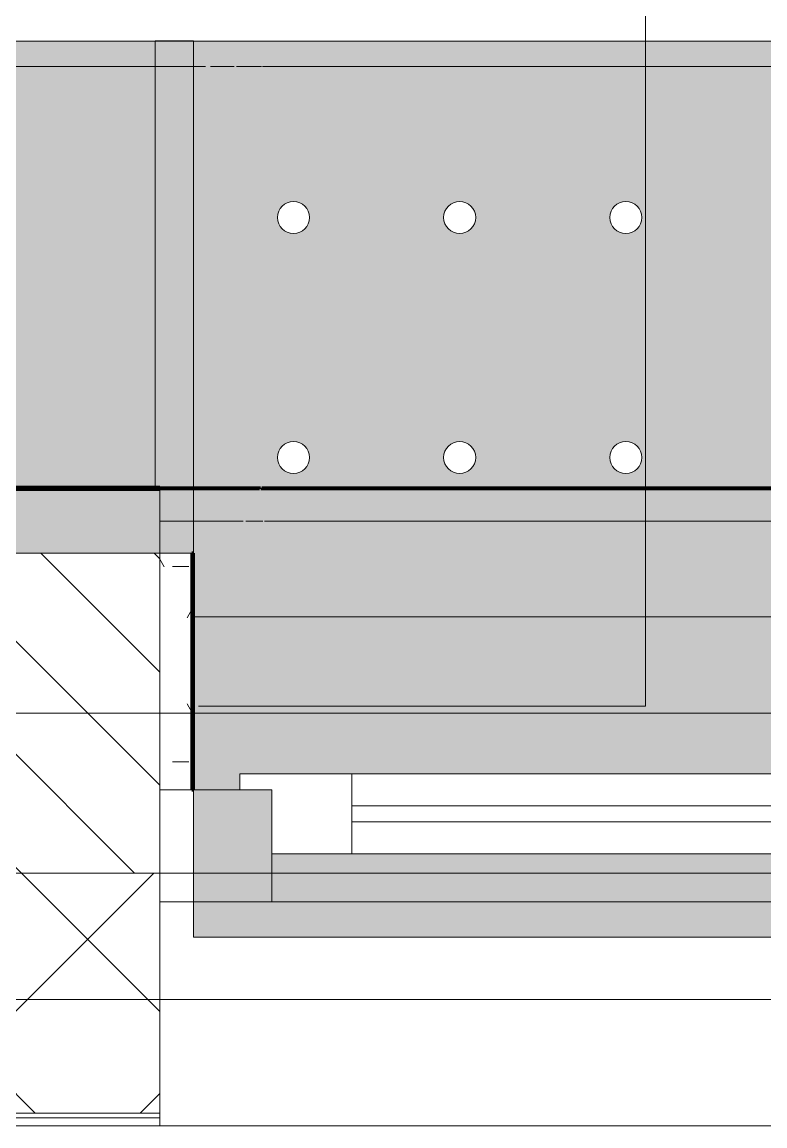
# Model space of a CAD drawing. Header units: millimetres. Extents: x 35524 to 235479, y -8553 to 29000.
# Drawn here: x 44224 to 44688, y -258 to 432 of the extents above; entities that cross this region are included whole.
import ezdxf

# ---------------------------------------------------------------- set-up
doc = ezdxf.new("R2010")
doc.units = ezdxf.units.MM
doc.linetypes.add('Осевая', pattern=[3175, 635, -476.25, 1587.5, -476.25])
for name, color, linetype, lineweight in [('A-GLAZ', 7, 'Continuous', 9), ('A-GLAZ-1', 7, 'Continuous', 13), ('A-WALL', 7, 'Continuous', 9), ('A-WALL-IDEN', 7, 'Continuous', 9), ('I-WALL', 7, 'Continuous', 9), ('Оси-2', 7, 'Осевая', 9)]:
    doc.layers.add(name, color=color, linetype=linetype, lineweight=lineweight)
for name, color, linetype, lineweight, true_color in [('A-WALL-1', 7, 'Continuous', 9, 0xc0c0c0), ('A-WALL-2', 7, 'Continuous', 9, 0xcbc7bf), ('I-WALL-12', 7, 'Continuous', 53, 0xeaa7bf), ('I-WALL-13', 7, 'Continuous', 53, 0xe0bbbf), ('I-WALL-18', 7, 'Continuous', 80, 0xffd2ff), ('I-WALL-4', 7, 'Continuous', 9, 0xc0c0c0), ('I-WALL-5', 7, 'Continuous', 9, 0xcbc7bf), ('I-WALL-8', 7, 'Continuous', 80, 0xff80c0), ('S-WALL-ANLY', 7, 'Continuous', 13, 0x008040), ('S-WALL-ANLY-1', 7, 'Continuous', 5, 0x008040), ('Знаки-1', 7, 'Continuous', 9, 0xd4ccbd), ('Знаки-3', 9, 'Continuous', 9, 0x808080), ('Знаки-4', 7, 'Continuous', 9, 0xaba79f), ('Знаки-5', 7, 'Continuous', 9, 0xc1bbaf), ('Знаки-6', 7, 'Continuous', 9, 0xd5cdbe), ('Знаки-7', 7, 'Continuous', 9, 0xd1cabb), ('Знаки-8', 7, 'Continuous', 9, 0xccc5b7)]:
    doc.layers.add(name, color=color, linetype=linetype, lineweight=lineweight, true_color=true_color)
doc.layers.add('Знаки-2', color=7, linetype='Continuous', lineweight=9, transparency=0.5)
pattern_1 = [(0, (0, 0), (121.92, 30.48), [10.058, -81.382, 10.058, -81.382, -487.68]), (0, (0, 0), (121.92, 30.48), [-182.88, 10.058, -172.822, 10.058, -81.382, -213.36]), (0, (0, 0), (121.92, 30.48), [-457.2, 10.058, -50.902, 10.058, -142.342]), (120, (45.72, 15.24), (-87.356454, 90.345817), [10.058, -81.382, 10.058, -81.382, -487.68]), (120, (45.72, 15.24), (-87.356454, 90.345817), [-182.88, 10.058, -172.822, 10.058, -81.382, -213.36]), (120, (45.72, 15.24), (-87.356454, 90.345817), [-457.2, 10.058, -50.902, 10.058, -142.342]), (240, (60.96, 76.2), (-34.563546, -120.825817), [10.058, -81.382, 10.058, -81.382, -487.68]), (240, (60.96, 76.2), (-34.563546, -120.825817), [-182.88, 10.058, -172.822, 10.058, -81.382, -213.36]), (240, (60.96, 76.2), (-34.563546, -120.825817), [-457.2, 10.058, -50.902, 10.058, -142.342])]

# ---------------------------------------------------------------- blocks, each defined once
blk = doc.blocks.new('120_Окно_СКБ_2Ст - 120_Окно_СКБ_2Ст 3100х2500 _мал_створка слева_ 2-V22-План отделки стен 3 этажа в осях 12-23')
at = {"layer": 'A-GLAZ'}
for p, q in [((1529, -57), (-1531, -57)), ((1550, -57), (1529, -57)), ((770, -107), (1430, -107)), ((1430, -117), (770, -117)), ((1500, -127), (1529, -127))]:
    blk.add_line(p, q, dxfattribs=at)
at = {"layer": 'A-GLAZ-1'}
for p, q in [((1480, -127), (1480, -57)), ((1480, -57), (1550, -57)), ((1550, -57), (1550, -127)), ((1480, -87), (720, -87)), ((1430, -137), (1430, -87)), ((1480, -127), (1480, -87)), ((1550, -127), (1480, -127)), ((1500, -127), (1480, -127)), ((1500, -137), (1500, -127)), ((700, -137), (1500, -137)), ((1500, -137), (700, -137))]:
    blk.add_line(p, q, dxfattribs=at)
blk = doc.blocks.new('Зашивка радиатора_ с перфорацией М6 - Зашивка радиатора_ с перфорацией М6-30947167-План отделки стен 3 этажа в осях 12-23')
at = {"layer": 'Знаки-2'}
h = blk.add_hatch(color=256, dxfattribs=at)
h.paths.add_polyline_path([(2153.12, 380), (-370, 380), (-369, 180), (2690, 180), (2690, 380)])
h.paths.add_polyline_path([(2153.12, 328.06), (2641, 328.06), (2641, 288.06), (2661, 288.06), (2661, 278.06), (1861, 278.06), (1861, 288.06), (1881, 288.06), (1881, 328.06)])
h.paths.add_polyline_path([(-31.68, 328.06), (1811, 328.06), (1811, 288.06), (1831, 288.06), (1831, 278.06), (-339, 278.06), (-339, 288.06), (-319, 288.06), (-319, 328.06)])
h = blk.add_hatch(color=256, dxfattribs=at)
h.paths.add_polyline_path([(2690, 180), (-369, 178.87), (-369, -179.94), (2690, -179.94), (2690, 106.85)])
h.paths.add_polyline_path([(967.5, 90.35), (972.5, 89.02), (976.16, 85.35), (977.5, 80.35), (976.16, 75.35), (972.5, 71.69), (967.5, 70.35), (962.5, 71.69), (958.84, 75.35), (957.5, 80.35), (958.84, 85.35), (962.5, 89.02), (964.91, 90.01)])
h.paths.add_polyline_path([(1693.75, 90.35), (1698.75, 89.02), (1702.41, 85.35), (1703.75, 80.35), (1702.41, 75.35), (1698.75, 71.69), (1693.75, 70.35), (1688.75, 71.69), (1685.09, 75.35), (1683.75, 80.35), (1685.09, 85.35), (1688.75, 89.02), (1691.16, 90.01)])
h.paths.add_polyline_path([(1382.5, 90.35), (1387.5, 89.02), (1391.16, 85.35), (1392.5, 80.35), (1391.16, 75.35), (1387.5, 71.69), (1382.5, 70.35), (1377.5, 71.69), (1373.84, 75.35), (1372.5, 80.35), (1373.84, 85.35), (1377.5, 89.02), (1379.91, 90.01)])
h.paths.add_polyline_path([(1071.25, 90.35), (1076.25, 89.02), (1079.91, 85.35), (1081.25, 80.35), (1079.91, 75.35), (1076.25, 71.69), (1071.25, 70.35), (1066.25, 71.69), (1062.59, 75.35), (1061.25, 80.35), (1062.59, 85.35), (1066.25, 89.02), (1068.66, 90.01)])
h.paths.add_polyline_path([(2420, 90.35), (2425, 89.02), (2428.66, 85.35), (2430, 80.35), (2428.66, 75.35), (2425, 71.69), (2420, 70.35), (2415, 71.69), (2411.34, 75.35), (2410, 80.35), (2411.34, 85.35), (2415, 89.02), (2417.41, 90.01)])
h.paths.add_polyline_path([(1278.75, 90.35), (1283.75, 89.02), (1287.41, 85.35), (1288.75, 80.35), (1287.41, 75.35), (1283.75, 71.69), (1278.75, 70.35), (1273.75, 71.69), (1270.09, 75.35), (1268.75, 80.35), (1270.09, 85.35), (1273.75, 89.02), (1276.16, 90.01)])
h.paths.add_polyline_path([(2005, 90.35), (2010, 89.02), (2013.66, 85.35), (2015, 80.35), (2013.66, 75.35), (2010, 71.69), (2005, 70.35), (2000, 71.69), (1996.34, 75.35), (1995, 80.35), (1996.34, 85.35), (2000, 89.02), (2002.41, 90.01)])
h.paths.add_polyline_path([(2316.25, 90.35), (2321.25, 89.02), (2324.91, 85.35), (2326.25, 80.35), (2324.91, 75.35), (2321.25, 71.69), (2316.25, 70.35), (2311.25, 71.69), (2307.59, 75.35), (2306.25, 80.35), (2307.59, 85.35), (2311.25, 89.02), (2313.66, 90.01)])
h.paths.add_polyline_path([(2108.75, 90.35), (2113.75, 89.02), (2117.41, 85.35), (2118.75, 80.35), (2117.41, 75.35), (2113.75, 71.69), (2108.75, 70.35), (2103.75, 71.69), (2100.09, 75.35), (2098.75, 80.35), (2100.09, 85.35), (2103.75, 89.02), (2106.16, 90.01)])
h.paths.add_polyline_path([(1590, 90.35), (1595, 89.02), (1598.66, 85.35), (1600, 80.35), (1598.66, 75.35), (1595, 71.69), (1590, 70.35), (1585, 71.69), (1581.34, 75.35), (1580, 80.35), (1581.34, 85.35), (1585, 89.02), (1587.41, 90.01)])
h.paths.add_polyline_path([(1486.25, 90.35), (1491.25, 89.02), (1494.91, 85.35), (1496.25, 80.35), (1494.91, 75.35), (1491.25, 71.69), (1486.25, 70.35), (1481.25, 71.69), (1477.59, 75.35), (1476.25, 80.35), (1477.59, 85.35), (1481.25, 89.02), (1483.66, 90.01)])
h.paths.add_polyline_path([(1175, 90.35), (1180, 89.02), (1183.66, 85.35), (1185, 80.35), (1183.66, 75.35), (1180, 71.69), (1175, 70.35), (1170, 71.69), (1166.34, 75.35), (1165, 80.35), (1166.34, 85.35), (1170, 89.02), (1172.41, 90.01)])
h.paths.add_polyline_path([(1797.5, 90.35), (1802.5, 89.02), (1806.16, 85.35), (1807.5, 80.35), (1806.16, 75.35), (1802.5, 71.69), (1797.5, 70.35), (1792.5, 71.69), (1788.84, 75.35), (1787.5, 80.35), (1788.98, 85.54), (1792.5, 89.02), (1794.91, 90.01)])
h.paths.add_polyline_path([(1901.25, 90.35), (1906.25, 89.02), (1909.91, 85.35), (1911.25, 80.35), (1909.91, 75.35), (1906.25, 71.69), (1901.25, 70.35), (1896.25, 71.69), (1892.59, 75.35), (1891.25, 80.35), (1892.59, 85.35), (1896.25, 89.02), (1898.66, 90.01)])
h.paths.add_polyline_path([(2212.5, 90.35), (2217.5, 89.02), (2221.16, 85.35), (2222.5, 80.35), (2221.16, 75.35), (2217.5, 71.69), (2212.5, 70.35), (2207.5, 71.69), (2203.84, 75.35), (2202.5, 80.35), (2203.84, 85.35), (2207.5, 89.02), (2209.91, 90.01)])
h.paths.add_polyline_path([(863.75, 90.35), (868.75, 89.02), (872.41, 85.35), (873.75, 80.35), (872.41, 75.35), (868.75, 71.69), (863.75, 70.35), (858.75, 71.69), (855.09, 75.35), (853.75, 80.35), (855.09, 85.35), (858.75, 89.02), (861.16, 90.01)])
h.paths.add_polyline_path([(2523.75, 90.35), (2528.75, 89.02), (2532.41, 85.35), (2533.75, 80.35), (2532.41, 75.35), (2528.75, 71.69), (2523.75, 70.35), (2518.75, 71.69), (2515.09, 75.35), (2513.75, 80.35), (2515.09, 85.35), (2518.75, 89.02), (2521.16, 90.01)])
h.paths.add_polyline_path([(2627.5, 90.35), (2632.5, 89.02), (2636.16, 85.35), (2637.5, 80.35), (2636.16, 75.35), (2632.5, 71.69), (2627.5, 70.35), (2622.5, 71.69), (2618.84, 75.35), (2617.5, 80.35), (2618.84, 85.35), (2622.5, 89.02), (2624.91, 90.01)])
h.paths.add_polyline_path([(241.25, 90.35), (246.25, 89.02), (249.91, 85.35), (251.25, 80.35), (249.91, 75.35), (246.25, 71.69), (241.25, 70.35), (236.25, 71.69), (232.59, 75.35), (231.25, 80.35), (232.59, 85.35), (236.25, 89.02), (238.66, 90.01)])
h.paths.add_polyline_path([(137.5, 90.35), (142.5, 89.02), (146.16, 85.35), (147.5, 80.35), (146.16, 75.35), (142.5, 71.69), (137.5, 70.35), (132.5, 71.69), (128.84, 75.35), (127.5, 80.35), (128.84, 85.35), (132.5, 89.02), (134.91, 90.01)])
h.paths.add_polyline_path([(33.75, 90.35), (38.75, 89.02), (42.41, 85.35), (43.75, 80.35), (42.41, 75.35), (38.75, 71.69), (33.75, 70.35), (28.75, 71.69), (25.09, 75.35), (23.75, 80.35), (25.09, 85.35), (28.75, 89.02), (31.16, 90.01)])
h.paths.add_polyline_path([(-277.5, 90.35), (-272.5, 89.02), (-268.84, 85.35), (-267.5, 80.35), (-268.84, 75.35), (-272.5, 71.69), (-277.5, 70.35), (-282.5, 71.69), (-286.16, 75.35), (-287.5, 80.35), (-286.16, 85.35), (-282.5, 89.02), (-280.09, 90.01)])
h.paths.add_polyline_path([(448.75, 90.35), (453.75, 89.02), (457.41, 85.35), (458.75, 80.35), (457.41, 75.35), (453.75, 71.69), (448.75, 70.35), (443.75, 71.69), (440.09, 75.35), (438.75, 80.35), (440.09, 85.35), (443.75, 89.02), (446.16, 90.01)])
h.paths.add_polyline_path([(-70, 90.35), (-65, 89.02), (-61.34, 85.35), (-60, 80.35), (-61.34, 75.35), (-65, 71.69), (-70, 70.35), (-75, 71.69), (-78.66, 75.35), (-80, 80.35), (-78.66, 85.35), (-75, 89.02), (-72.59, 90.01)])
h.paths.add_polyline_path([(345, 90.35), (350, 89.02), (353.66, 85.35), (355, 80.35), (353.66, 75.35), (350, 71.69), (345, 70.35), (340, 71.69), (336.34, 75.35), (335, 80.35), (336.34, 85.35), (340, 89.02), (342.41, 90.01)])
h.paths.add_polyline_path([(656.25, 90.35), (661.25, 89.02), (664.91, 85.35), (666.25, 80.35), (664.91, 75.35), (661.25, 71.69), (656.25, 70.35), (651.25, 71.69), (647.59, 75.35), (646.25, 80.35), (647.59, 85.35), (651.25, 89.02), (653.66, 90.01)])
h.paths.add_polyline_path([(-173.75, 90.35), (-168.75, 89.02), (-165.09, 85.35), (-163.75, 80.35), (-165.09, 75.35), (-168.75, 71.69), (-173.75, 70.35), (-178.75, 71.69), (-182.41, 75.35), (-183.75, 80.35), (-182.41, 85.35), (-178.75, 89.02), (-176.34, 90.01)])
h.paths.add_polyline_path([(760, 90.35), (765, 89.02), (768.66, 85.35), (770, 80.35), (768.66, 75.35), (765, 71.69), (760, 70.35), (755, 71.69), (751.34, 75.35), (750, 80.35), (751.34, 85.35), (755, 89.02), (757.41, 90.01)])
h.paths.add_polyline_path([(552.5, 90.35), (557.5, 89.02), (561.16, 85.35), (562.5, 80.35), (561.16, 75.35), (557.5, 71.69), (552.5, 70.35), (547.5, 71.69), (543.84, 75.35), (542.5, 80.35), (543.84, 85.35), (547.5, 89.02), (549.91, 90.01)])
h.paths.add_polyline_path([(863.75, -59.65), (868.75, -60.98), (872.41, -64.65), (873.75, -69.65), (872.41, -74.65), (868.75, -78.31), (863.75, -79.65), (858.75, -78.31), (855.09, -74.65), (853.75, -69.65), (855.09, -64.65), (858.75, -60.98), (861.16, -59.99)])
h.paths.add_polyline_path([(2523.75, -59.65), (2528.75, -60.98), (2532.41, -64.65), (2533.75, -69.65), (2532.41, -74.65), (2528.75, -78.31), (2523.75, -79.65), (2518.75, -78.31), (2515.09, -74.65), (2513.75, -69.65), (2515.09, -64.65), (2518.75, -60.98), (2521.16, -59.99)])
h.paths.add_polyline_path([(760, -59.65), (765, -60.98), (768.66, -64.65), (770, -69.65), (768.66, -74.65), (765, -78.31), (760, -79.65), (755, -78.31), (751.34, -74.65), (750, -69.65), (751.34, -64.65), (755, -60.98), (757.41, -59.99)])
h.paths.add_polyline_path([(1175, -59.65), (1180, -60.98), (1183.66, -64.65), (1185, -69.65), (1183.66, -74.65), (1180, -78.31), (1175, -79.65), (1170, -78.31), (1166.34, -74.65), (1165, -69.65), (1166.34, -64.65), (1170, -60.98), (1172.41, -59.99)])
h.paths.add_polyline_path([(2108.75, -59.65), (2113.75, -60.98), (2117.41, -64.65), (2118.75, -69.65), (2117.41, -74.65), (2113.75, -78.31), (2108.75, -79.65), (2103.75, -78.31), (2100.09, -74.65), (2098.75, -69.65), (2100.09, -64.65), (2103.75, -60.98), (2106.16, -59.99)])
h.paths.add_polyline_path([(967.5, -59.65), (972.5, -60.98), (976.16, -64.65), (977.5, -69.65), (976.16, -74.65), (972.5, -78.31), (967.5, -79.65), (962.5, -78.31), (958.84, -74.65), (957.5, -69.65), (958.84, -64.65), (962.5, -60.98), (964.91, -59.99)])
h.paths.add_polyline_path([(1693.75, -59.65), (1698.75, -60.98), (1702.41, -64.65), (1703.75, -69.65), (1702.41, -74.65), (1698.75, -78.31), (1693.75, -79.65), (1688.75, -78.31), (1685.09, -74.65), (1683.75, -69.65), (1685.09, -64.65), (1688.75, -60.98), (1691.16, -59.99)])
h.paths.add_polyline_path([(2005, -59.65), (2010, -60.98), (2013.66, -64.65), (2015, -69.65), (2013.66, -74.65), (2010, -78.31), (2005, -79.65), (2000, -78.31), (1996.34, -74.65), (1995, -69.65), (1996.34, -64.65), (2000, -60.98), (2002.41, -59.99)])
h.paths.add_polyline_path([(1901.25, -59.65), (1906.25, -60.98), (1909.91, -64.65), (1911.25, -69.65), (1909.91, -74.65), (1906.25, -78.31), (1901.25, -79.65), (1896.25, -78.31), (1892.59, -74.65), (1891.25, -69.65), (1892.59, -64.65), (1896.25, -60.98), (1898.66, -59.99)])
h.paths.add_polyline_path([(1486.25, -59.65), (1491.25, -60.98), (1494.91, -64.65), (1496.25, -69.65), (1494.91, -74.65), (1491.25, -78.31), (1486.25, -79.65), (1481.25, -78.31), (1477.59, -74.65), (1476.25, -69.65), (1477.59, -64.65), (1481.25, -60.98), (1483.66, -59.99)])
h.paths.add_polyline_path([(1590, -59.65), (1595, -60.98), (1598.66, -64.65), (1600, -69.65), (1598.66, -74.65), (1595, -78.31), (1590, -79.65), (1585, -78.31), (1581.34, -74.65), (1580, -69.65), (1581.34, -64.65), (1585, -60.98), (1587.41, -59.99)])
h.paths.add_polyline_path([(1382.5, -59.65), (1387.5, -60.98), (1391.16, -64.65), (1392.5, -69.65), (1391.16, -74.65), (1387.5, -78.31), (1382.5, -79.65), (1377.5, -78.31), (1373.84, -74.65), (1372.5, -69.65), (1373.84, -64.65), (1377.5, -60.98), (1379.91, -59.99)])
h.paths.add_polyline_path([(2212.5, -59.65), (2217.5, -60.98), (2221.16, -64.65), (2222.5, -69.65), (2221.16, -74.65), (2217.5, -78.31), (2212.5, -79.65), (2207.5, -78.31), (2203.84, -74.65), (2202.5, -69.65), (2203.84, -64.65), (2207.5, -60.98), (2209.91, -59.99)])
h.paths.add_polyline_path([(1278.75, -59.65), (1283.75, -60.98), (1287.41, -64.65), (1288.75, -69.65), (1287.41, -74.65), (1283.75, -78.31), (1278.75, -79.65), (1273.75, -78.31), (1270.09, -74.65), (1268.75, -69.65), (1270.09, -64.65), (1273.75, -60.98), (1276.16, -59.99)])
h.paths.add_polyline_path([(1797.5, -59.65), (1802.5, -60.98), (1806.16, -64.65), (1807.5, -69.65), (1806.16, -74.65), (1802.5, -78.31), (1797.5, -79.65), (1792.5, -78.31), (1788.84, -74.65), (1787.5, -69.65), (1788.98, -64.46), (1792.5, -60.98), (1794.91, -59.99)])
h.paths.add_polyline_path([(2316.25, -59.65), (2321.25, -60.98), (2324.91, -64.65), (2326.25, -69.65), (2324.91, -74.65), (2321.25, -78.31), (2316.25, -79.65), (2311.25, -78.31), (2307.59, -74.65), (2306.25, -69.65), (2307.59, -64.65), (2311.25, -60.98), (2313.66, -59.99)])
h.paths.add_polyline_path([(1071.25, -59.65), (1076.25, -60.98), (1079.91, -64.65), (1081.25, -69.65), (1079.91, -74.65), (1076.25, -78.31), (1071.25, -79.65), (1066.25, -78.31), (1062.59, -74.65), (1061.25, -69.65), (1062.59, -64.65), (1066.25, -60.98), (1068.66, -59.99)])
h.paths.add_polyline_path([(2420, -59.65), (2425, -60.98), (2428.66, -64.65), (2430, -69.65), (2428.66, -74.65), (2425, -78.31), (2420, -79.65), (2415, -78.31), (2411.34, -74.65), (2410, -69.65), (2411.34, -64.65), (2415, -60.98), (2417.41, -59.99)])
h.paths.add_polyline_path([(2627.5, -59.65), (2632.5, -60.98), (2636.16, -64.65), (2637.5, -69.65), (2636.16, -74.65), (2632.5, -78.31), (2627.5, -79.65), (2622.5, -78.31), (2618.84, -74.65), (2617.5, -69.65), (2618.84, -64.65), (2622.5, -60.98), (2624.91, -59.99)])
h.paths.add_polyline_path([(552.5, -59.65), (557.5, -60.98), (561.16, -64.65), (562.5, -69.65), (561.16, -74.65), (557.5, -78.31), (552.5, -79.65), (547.5, -78.31), (543.84, -74.65), (542.5, -69.65), (543.84, -64.65), (547.5, -60.98), (549.91, -59.99)])
h.paths.add_polyline_path([(33.75, -59.65), (38.75, -60.98), (42.41, -64.65), (43.75, -69.65), (42.41, -74.65), (38.75, -78.31), (33.75, -79.65), (28.75, -78.31), (25.09, -74.65), (23.75, -69.65), (25.09, -64.65), (28.75, -60.98), (31.16, -59.99)])
h.paths.add_polyline_path([(-70, -59.65), (-65, -60.98), (-61.34, -64.65), (-60, -69.65), (-61.34, -74.65), (-65, -78.31), (-70, -79.65), (-75, -78.31), (-78.66, -74.65), (-80, -69.65), (-78.66, -64.65), (-75, -60.98), (-72.59, -59.99)])
h.paths.add_polyline_path([(656.25, -59.65), (661.25, -60.98), (664.91, -64.65), (666.25, -69.65), (664.91, -74.65), (661.25, -78.31), (656.25, -79.65), (651.25, -78.31), (647.59, -74.65), (646.25, -69.65), (647.59, -64.65), (651.25, -60.98), (653.66, -59.99)])
h.paths.add_polyline_path([(-173.75, -59.65), (-168.75, -60.98), (-165.09, -64.65), (-163.75, -69.65), (-165.09, -74.65), (-168.75, -78.31), (-173.75, -79.65), (-178.75, -78.31), (-182.41, -74.65), (-183.75, -69.65), (-182.41, -64.65), (-178.75, -60.98), (-176.34, -59.99)])
h.paths.add_polyline_path([(137.5, -59.65), (142.5, -60.98), (146.16, -64.65), (147.5, -69.65), (146.16, -74.65), (142.5, -78.31), (137.5, -79.65), (132.5, -78.31), (128.84, -74.65), (127.5, -69.65), (128.84, -64.65), (132.5, -60.98), (134.91, -59.99)])
h.paths.add_polyline_path([(345, -59.65), (350, -60.98), (353.66, -64.65), (355, -69.65), (353.66, -74.65), (350, -78.31), (345, -79.65), (340, -78.31), (336.34, -74.65), (335, -69.65), (336.34, -64.65), (340, -60.98), (342.41, -59.99)])
h.paths.add_polyline_path([(-277.5, -59.65), (-272.5, -60.98), (-268.84, -64.65), (-267.5, -69.65), (-268.84, -74.65), (-272.5, -78.31), (-277.5, -79.65), (-282.5, -78.31), (-286.16, -74.65), (-287.5, -69.65), (-286.16, -64.65), (-282.5, -60.98), (-280.09, -59.99)])
h.paths.add_polyline_path([(241.25, -59.65), (246.25, -60.98), (249.91, -64.65), (251.25, -69.65), (249.91, -74.65), (246.25, -78.31), (241.25, -79.65), (236.25, -78.31), (232.59, -74.65), (231.25, -69.65), (232.59, -64.65), (236.25, -60.98), (238.66, -59.99)])
h.paths.add_polyline_path([(448.75, -59.65), (453.75, -60.98), (457.41, -64.65), (458.75, -69.65), (457.41, -74.65), (453.75, -78.31), (448.75, -79.65), (443.75, -78.31), (440.09, -74.65), (438.75, -69.65), (440.09, -64.65), (443.75, -60.98), (446.16, -59.99)])
for points in [[(2682.15, -163.94), (-369, -163.94), (-369, -179.94), (2690, -179.94), (2689.91, -163.94), (2682.38, -163.94)], [(2345.86, -163.94), (2340, -163.94), (2340.68, -179.94), (2380, -179.94), (2379.32, -163.94), (2350, -163.94)], [(2355, -163.94), (2340, -163.94), (2340.68, -179.94), (2380, -179.94), (2379.32, -163.94), (2357.41, -163.94)], [(2367.07, -163.94), (2350, -163.94), (2350.34, -179.94), (2370, -179.94), (2369.66, -163.94), (2368.66, -163.94)], [(2370, -163.94), (2350, -163.94), (2350.34, -179.94), (2370, -179.94)], [(2440, -163.94), (2440.68, -179.94), (2480, -179.94), (2479.32, -163.94), (2440.68, -163.94)], [(2440, -163.94), (2440.68, -179.94), (2480, -179.94), (2479.32, -163.94), (2440.68, -163.94)], [(2460, -163.94), (2450, -164.05), (2450.34, -179.94), (2470, -179.94), (2469.66, -163.94), (2462.59, -163.94)], [(2460, -163.94), (2450, -164.05), (2450.34, -179.94), (2470, -179.94), (2469.66, -163.94), (2462.59, -163.94)], [(2564.17, -163.94), (2540, -164.84), (2540.68, -179.94), (2580, -179.94), (2579.32, -163.94), (2565.18, -163.94)], [(2570, -163.94), (2540, -164.84), (2540.68, -179.94), (2580, -179.94), (2579.32, -163.94), (2574.14, -163.94)], [(2560, -163.94), (2550, -164.2), (2550.34, -179.94), (2570, -179.94), (2569.66, -163.94), (2562.59, -163.94)], [(2569.66, -163.94), (2550, -164.2), (2550.34, -179.94), (2570, -179.94), (2570, -163.94)]]:
    blk.add_hatch(color=256, dxfattribs=at).paths.add_polyline_path(points)
at = {"layer": 'Знаки-1'}
for p, q in [((2350, -163.94), (2354.81, -163.94)), ((2354.81, -163.94), (2350, -163.94)), ((2355, -163.94), (2365, -163.94)), ((2365, -163.94), (2355, -163.94)), ((2365.19, -163.94), (2370, -163.94)), ((2370, -163.94), (2365.19, -163.94)), ((2451.28, -163.94), (2454.82, -163.94)), ((2454.82, -163.94), (2451.28, -163.94)), ((2455, -163.94), (2464.86, -163.94)), ((2464.86, -163.94), (2455, -163.94)), ((2465.18, -163.94), (2468.72, -163.94)), ((2468.72, -163.94), (2465.18, -163.94)), ((2551.28, -163.94), (2554.82, -163.94)), ((2554.82, -163.94), (2551.28, -163.94)), ((2555, -163.94), (2564.18, -163.94)), ((2560, -163.94), (2555, -163.94)), ((2564.18, -163.94), (2560, -163.94)), ((2565.18, -163.94), (2568.72, -163.94)), ((2568.72, -163.94), (2565.18, -163.94)), ((2350, -179.94), (2354.81, -179.94)), ((2354.81, -179.94), (2350, -179.94)), ((2355, -179.94), (2357.41, -179.94)), ((2365, -179.94), (2355, -179.94)), ((2357.41, -179.94), (2365, -179.94)), ((2365.19, -179.94), (2370, -179.94)), ((2370, -179.94), (2365.19, -179.94)), ((2451.28, -179.94), (2454.82, -179.94)), ((2454.82, -179.94), (2451.28, -179.94)), ((2455, -179.94), (2460, -179.94)), ((2460, -179.94), (2455, -179.94)), ((2460, -179.94), (2465, -179.94)), ((2465, -179.94), (2460, -179.94)), ((2465.18, -179.94), (2468.72, -179.94)), ((2468.72, -179.94), (2465.18, -179.94)), ((2551.28, -179.94), (2554.82, -179.94)), ((2554.82, -179.94), (2551.28, -179.94)), ((2555, -179.94), (2565, -179.94)), ((2565, -179.94), (2555, -179.94)), ((2565.18, -179.94), (2568.72, -179.94)), ((2568.72, -179.94), (2565.18, -179.94))]:
    blk.add_line(p, q, dxfattribs=at)
at = {"layer": 'Знаки-3'}
for p, q in [((2690, 380), (-370, 380)), ((2690, 180), (2690, 380)), ((-369, 180), (2690, 180)), ((2690, 180), (-369, 180)), ((2690, -179.94), (2690, 180)), ((-369, -179.94), (2690, -179.94))]:
    blk.add_line(p, q, dxfattribs=at)
for centre, start, end in [((2420, 80.35), 0, 180), ((2523.75, 80.35), 0, 180), ((2627.5, 80.35), 0, 180), ((2420, 80.35), 180, 0), ((2523.75, 80.35), 180, 360), ((2627.5, 80.35), 180, 360), ((2420, -69.65), 0, 180), ((2523.75, -69.65), 0, 180), ((2627.5, -69.65), 0, 180), ((2420, -69.65), 180, 0), ((2523.75, -69.65), 180, 0), ((2627.5, -69.65), 180, 0)]:
    blk.add_arc(centre, 10, start, end, dxfattribs=at)
at = {"layer": 'Знаки-4'}
for p, q in [((-370, 380), (2690, 380)), ((2690, 380), (2690, 180)), ((-322.14, -163.94), (2646.93, -163.94)), ((2647.48, -163.94), (2663.16, -163.94)), ((2664.61, -163.94), (2679.37, -163.94)), ((2682.51, -163.94), (2689.91, -163.94)), ((2690, -179.94), (-369, -179.94)), ((2689.91, -179.94), (-369, -179.94))]:
    blk.add_line(p, q, dxfattribs=at)
for centre, start, end in [((2420, 80.35), 0, 180), ((2523.75, 80.35), 0, 180), ((2627.5, 80.35), 0, 180), ((2420, 80.35), 180, 360), ((2523.75, 80.35), 180, 360), ((2627.5, 80.35), 180, 360), ((2420, -69.65), 0, 180), ((2523.75, -69.65), 0, 180), ((2627.5, -69.65), 0, 180), ((2420, -69.65), 180, 360), ((2523.75, -69.65), 180, 360), ((2627.5, -69.65), 180, 360)]:
    blk.add_arc(centre, 10, start, end, dxfattribs=at)
at = {"layer": 'Знаки-5'}
for p, q in [((2690, 180), (-369, 180)), ((-369, 180), (2690, 180)), ((2690, 180), (2690, -179.94)), ((2340, -163.94), (2280, -163.94)), ((2340, -163.94), (2380, -163.94)), ((2380, -163.94), (2340, -163.94)), ((2440, -163.94), (2380, -163.94)), ((2440, -163.94), (2450, -163.94)), ((2450, -163.94), (2440, -163.94)), ((2450, -163.94), (2452.93, -163.94)), ((2464.86, -163.94), (2450, -163.94)), ((2452.93, -163.94), (2462.59, -163.94)), ((2462.59, -163.94), (2464.86, -163.94)), ((2465, -163.94), (2469.66, -163.94)), ((2470, -163.94), (2465, -163.94)), ((2469.66, -163.94), (2470, -163.94)), ((2470, -163.94), (2480, -163.94)), ((2480, -163.94), (2470, -163.94)), ((2540, -163.94), (2480, -163.94)), ((2540, -163.94), (2564.18, -163.94)), ((2564.18, -163.94), (2540, -163.94)), ((2565.18, -163.94), (2580, -163.94)), ((2580, -163.94), (2565.18, -163.94)), ((2646.93, -163.94), (2580.72, -163.94)), ((2663.16, -163.94), (2647.48, -163.94)), ((2679.37, -163.94), (2664.61, -163.94)), ((2689.91, -163.94), (2682.51, -163.94)), ((2280, -179.94), (2340, -179.94)), ((2340, -179.94), (2380, -179.94)), ((2380, -179.94), (2340, -179.94)), ((2380, -179.94), (2440, -179.94)), ((2440, -179.94), (2450, -179.94)), ((2450, -179.94), (2440, -179.94)), ((2450, -179.94), (2470, -179.94)), ((2462.59, -179.94), (2450, -179.94)), ((2470, -179.94), (2462.59, -179.94)), ((2470, -179.94), (2480, -179.94)), ((2480, -179.94), (2470, -179.94)), ((2480, -179.94), (2540, -179.94)), ((2540, -179.94), (2580, -179.94)), ((2580, -179.94), (2540, -179.94)), ((2580, -179.94), (2689.91, -179.94))]:
    blk.add_line(p, q, dxfattribs=at)
at = {"layer": 'Знаки-6'}
for p, q in [((2354.82, -163.94), (2351.34, -163.94)), ((2365, -163.94), (2355, -163.94)), ((2368.66, -163.94), (2365.18, -163.94)), ((2454.82, -163.94), (2451.34, -163.94)), ((2464.85, -163.94), (2455, -163.94)), ((2468.66, -163.94), (2465.18, -163.94)), ((2554.82, -163.94), (2551.34, -163.94)), ((2564.17, -163.94), (2555, -163.94)), ((2568.66, -163.94), (2565.18, -163.94)), ((2690, -163.94), (2690, -179.94)), ((2351.34, -179.94), (2354.82, -179.94)), ((2355, -179.94), (2365, -179.94)), ((2365.18, -179.94), (2368.66, -179.94)), ((2451.34, -179.94), (2454.82, -179.94)), ((2455, -179.94), (2465, -179.94)), ((2465.18, -179.94), (2468.66, -179.94)), ((2551.34, -179.94), (2554.82, -179.94)), ((2555, -179.94), (2565, -179.94)), ((2565.18, -179.94), (2568.66, -179.94))]:
    blk.add_line(p, q, dxfattribs=at)
at = {"layer": 'Знаки-7'}
for p, q in [((2350, -163.94), (2340.68, -163.94)), ((2351.28, -163.94), (2354.82, -163.94)), ((2354.82, -163.94), (2351.28, -163.94)), ((2355, -163.94), (2365, -163.94)), ((2365, -163.94), (2355, -163.94)), ((2365.18, -163.94), (2368.72, -163.94)), ((2368.72, -163.94), (2365.18, -163.94)), ((2379.32, -163.94), (2370, -163.94)), ((2450, -163.94), (2440.68, -163.94)), ((2450, -163.94), (2454.81, -163.94)), ((2454.81, -163.94), (2450, -163.94)), ((2455, -163.94), (2464.86, -163.94)), ((2464.86, -163.94), (2455, -163.94)), ((2465.19, -163.94), (2470, -163.94)), ((2470, -163.94), (2465.19, -163.94)), ((2479.32, -163.94), (2470, -163.94)), ((2550, -163.94), (2540.68, -163.94)), ((2550, -163.94), (2554.81, -163.94)), ((2554.81, -163.94), (2550, -163.94)), ((2555, -163.94), (2564.2, -163.94)), ((2564.2, -163.94), (2555, -163.94)), ((2565.19, -163.94), (2570, -163.94)), ((2570, -163.94), (2565.19, -163.94)), ((2579.32, -163.94), (2570, -163.94)), ((2340.68, -179.94), (2350, -179.94)), ((2351.28, -179.94), (2354.82, -179.94)), ((2354.82, -179.94), (2351.28, -179.94)), ((2355, -179.94), (2365, -179.94)), ((2365, -179.94), (2355, -179.94)), ((2365.18, -179.94), (2368.72, -179.94)), ((2368.72, -179.94), (2365.18, -179.94)), ((2370, -179.94), (2379.32, -179.94)), ((2440.68, -179.94), (2450, -179.94)), ((2450, -179.94), (2454.81, -179.94)), ((2454.81, -179.94), (2450, -179.94)), ((2455, -179.94), (2465, -179.94)), ((2465, -179.94), (2455, -179.94)), ((2465.19, -179.94), (2470, -179.94)), ((2470, -179.94), (2465.19, -179.94)), ((2470, -179.94), (2479.32, -179.94)), ((2540.68, -179.94), (2550, -179.94)), ((2550, -179.94), (2554.81, -179.94)), ((2554.81, -179.94), (2550, -179.94)), ((2555, -179.94), (2565, -179.94)), ((2565, -179.94), (2555, -179.94)), ((2565.19, -179.94), (2570, -179.94)), ((2570, -179.94), (2565.19, -179.94)), ((2570, -179.94), (2579.32, -179.94))]:
    blk.add_line(p, q, dxfattribs=at)
at = {"layer": 'Знаки-8'}
for p, q in [((2340, -163.94), (2350, -163.94)), ((2345.86, -163.94), (2340, -163.94)), ((2350, -163.94), (2345.86, -163.94)), ((2350, -163.94), (2350.34, -163.94)), ((2354.81, -163.94), (2350, -163.94)), ((2350.34, -163.94), (2354.81, -163.94)), ((2355, -163.94), (2365, -163.94)), ((2365, -163.94), (2355, -163.94)), ((2365.19, -163.94), (2367.07, -163.94)), ((2370, -163.94), (2365.19, -163.94)), ((2367.07, -163.94), (2370, -163.94)), ((2370, -163.94), (2380, -163.94)), ((2380, -163.94), (2370, -163.94)), ((2440, -163.94), (2440.68, -163.94)), ((2450, -163.94), (2440, -163.94)), ((2440.68, -163.94), (2450, -163.94)), ((2451.28, -163.94), (2454.82, -163.94)), ((2454.82, -163.94), (2451.28, -163.94)), ((2455, -163.94), (2464.86, -163.94)), ((2464.86, -163.94), (2455, -163.94)), ((2465.18, -163.94), (2468.72, -163.94)), ((2468.72, -163.94), (2465.18, -163.94)), ((2470, -163.94), (2474.14, -163.94)), ((2480, -163.94), (2470, -163.94)), ((2474.14, -163.94), (2480, -163.94)), ((2540, -163.94), (2550, -163.94)), ((2550, -163.94), (2540, -163.94)), ((2550, -163.94), (2551.34, -163.94)), ((2554.81, -163.94), (2550, -163.94)), ((2551.34, -163.94), (2554.81, -163.94)), ((2555, -163.94), (2562.59, -163.94)), ((2562.59, -163.94), (2555, -163.94)), ((2562.59, -163.94), (2564.2, -163.94)), ((2564.2, -163.94), (2562.59, -163.94)), ((2565.19, -163.94), (2570, -163.94)), ((2570, -163.94), (2565.19, -163.94)), ((2570, -163.94), (2580, -163.94)), ((2580, -163.94), (2570, -163.94)), ((2690, -179.94), (2690, -163.94)), ((2340, -179.94), (2350, -179.94)), ((2350, -179.94), (2340, -179.94)), ((2350, -179.94), (2354.81, -179.94)), ((2354.81, -179.94), (2350, -179.94)), ((2355, -179.94), (2365, -179.94)), ((2360, -179.94), (2355, -179.94)), ((2365, -179.94), (2360, -179.94)), ((2365.19, -179.94), (2370, -179.94)), ((2368.66, -179.94), (2365.19, -179.94)), ((2370, -179.94), (2368.66, -179.94)), ((2370, -179.94), (2380, -179.94)), ((2380, -179.94), (2370, -179.94)), ((2440, -179.94), (2442.68, -179.94)), ((2445.86, -179.94), (2440, -179.94)), ((2442.68, -179.94), (2450, -179.94)), ((2450, -179.94), (2445.86, -179.94)), ((2451.28, -179.94), (2454.82, -179.94)), ((2454.82, -179.94), (2451.28, -179.94)), ((2455, -179.94), (2465, -179.94)), ((2465, -179.94), (2455, -179.94)), ((2465.18, -179.94), (2468.72, -179.94)), ((2468.72, -179.94), (2465.18, -179.94)), ((2470, -179.94), (2477.32, -179.94)), ((2477.32, -179.94), (2470, -179.94)), ((2477.32, -179.94), (2480, -179.94)), ((2479.32, -179.94), (2477.32, -179.94)), ((2480, -179.94), (2479.32, -179.94)), ((2540, -179.94), (2550, -179.94)), ((2545.86, -179.94), (2540, -179.94)), ((2550, -179.94), (2545.86, -179.94)), ((2550, -179.94), (2554.81, -179.94)), ((2554.81, -179.94), (2550, -179.94)), ((2555, -179.94), (2565, -179.94)), ((2565, -179.94), (2555, -179.94)), ((2565.19, -179.94), (2570, -179.94)), ((2570, -179.94), (2565.19, -179.94)), ((2570, -179.94), (2574.14, -179.94)), ((2579.32, -179.94), (2570, -179.94)), ((2574.14, -179.94), (2580, -179.94)), ((2580, -179.94), (2579.32, -179.94))]:
    blk.add_line(p, q, dxfattribs=at)
blk = doc.blocks.new('Зашивка без перфорации М3 - М3_24-31155819-План отделки стен 3 этажа в осях 12-23')
at = {"layer": 'Знаки-2'}
for points in [[(-430, 180), (-430, -179.94), (470.24, -179.94), (470.24, 100.06), (-409, 100.06), (-409, 140.06), (-429, 140.06), (-429, 180)], [(470, -163.94), (-430, -163.94), (-430, -179.94), (470, -179.94)]]:
    blk.add_hatch(color=256, dxfattribs=at).paths.add_polyline_path(points)
at = {"layer": 'Знаки-3'}
for p, q in [((-430, 180), (-430, -179.94)), ((-430, -179.94), (470.24, -179.94))]:
    blk.add_line(p, q, dxfattribs=at)
at = {"layer": 'Знаки-4'}
for p, q in [((-406.09, -163.94), (470, -163.94)), ((470.24, -179.94), (-430, -179.94)), ((470, -179.94), (-406.09, -179.94))]:
    blk.add_line(p, q, dxfattribs=at)
at = {"layer": 'Знаки-5'}
for p, q in [((-430, -179.94), (-430, 180)), ((-430, -163.94), (-406.09, -163.94)), ((470, -163.94), (-406.09, -163.94)), ((-406.09, -179.94), (-430, -179.94)), ((-406.09, -179.94), (470, -179.94))]:
    blk.add_line(p, q, dxfattribs=at)
at = {"layer": 'Знаки-6'}
blk.add_line((-430, -163.94), (-430, -179.94), dxfattribs=at)
at = {"layer": 'Знаки-7'}
for p, q in [((-406.09, -163.94), (-430, -163.94)), ((-430, -179.94), (-406.09, -179.94))]:
    blk.add_line(p, q, dxfattribs=at)
at = {"layer": 'Знаки-8'}
blk.add_line((-430, -163.94), (-430, -179.94), dxfattribs=at)
blk = doc.blocks.new('Зашивка_ опоясывающая панель - Зашивка_ опоясывающая панель-V57-План отделки стен 3 этажа в осях 12-23')
at = {"layer": 'Знаки-2'}
for points in [[(-427.09, -100.06), (-406, -100.06), (-407.07, 180), (-430, 179.94), (-430, -100.06)], [(-407.09, -160), (-406, -160), (-407.07, 180), (-430, 179.94), (-430, -100.06), (-427.09, -100.06), (-427.09, -140.06), (-407.09, -140.06)]]:
    blk.add_hatch(color=256, dxfattribs=at).paths.add_polyline_path(points)
at = {"layer": 'Знаки-3'}
blk.add_line((-430, 180), (-406, 180), dxfattribs=at)
at = {"layer": 'Знаки-4'}
for p, q in [((-430, 180), (-406, 180)), ((-430, 180), (-406, 180)), ((-430, -100.06), (-430, 179.94)), ((-406, 179.74), (-406, -160))]:
    blk.add_line(p, q, dxfattribs=at)
at = {"layer": 'Знаки-5'}
for p, q in [((-430, 180), (-406, 180)), ((-430, 163.94), (-430, -100.06)), ((-430, -100.06), (-430, 163.94)), ((-406, 163.94), (-406, -100.06)), ((-406, -100.06), (-406, 163.94))]:
    blk.add_line(p, q, dxfattribs=at)
at = {"layer": 'Знаки-7'}
for p, q in [((-430, 179.94), (-430, 163.94)), ((-406, 163.94), (-406, 179.74))]:
    blk.add_line(p, q, dxfattribs=at)
at = {"layer": 'Знаки-8'}
for p, q in [((-430, 179.94), (-430, 163.94)), ((-430, 163.94), (-430, 179.94)), ((-406, 179.74), (-406, 163.94)), ((-406, 163.94), (-406, 179.74)), ((-430, 163.94), (-430, -100.06)), ((-406, -100.06), (-406, 163.94))]:
    blk.add_line(p, q, dxfattribs=at)

msp = doc.modelspace()

# ---------------------------------------------------------------- hatches: boundary and pattern name
at = {"layer": 'A-WALL'}
h = msp.add_hatch(dxfattribs=at)
h.set_pattern_fill('FP_19', color=256, style=0, pattern_type=2)
h.set_pattern_definition([(135, (0, 0), (-35.35534, -35.35534), [])])
h.paths.add_polyline_path([(64166.88, -100), (64260, -100), (64260, 100), (63710, 100), (63710, -100), (63802.75, -100)])
h.paths.add_polyline_path([(61610, -100), (61610, 100), (61410, 100), (61410, -100)])
h.paths.add_polyline_path([(65410, -100), (65410, 100), (65160, 100), (65160, -100), (65259.28, -100)])
h.paths.add_polyline_path([(57794.57, -100), (57810, -100), (57810, 100), (56910, 100), (56910, -100), (57612.51, -100)])
h.paths.add_polyline_path([(42660, -100), (42910, -100), (42910, 100), (42660, 100)])
h.paths.add_polyline_path([(44310, -100), (44310, 100), (43410, 100), (43410, -100), (44139.62, -100)])
h.paths.add_polyline_path([(47910, -100), (48160, -100), (48160, 100), (47910, 100)])
h.paths.add_polyline_path([(52660, -100), (52660, 100), (52410, 100), (52410, -100), (52514.66, -100)])
h.paths.add_polyline_path([(41760, -100), (41760, 100), (41140, 100), (41140, -100), (41590.69, -100)])
h.paths.add_polyline_path([(51010, -100), (51010, 100), (50260, 100), (50260, -100), (50694, -100)])
h.paths.add_polyline_path([(54760, -100), (55510, -100), (55510, 100), (54760, 100)])
h = msp.add_hatch(dxfattribs=at)
h.set_pattern_fill('FP_20', color=256, style=0, pattern_type=2)
h.set_pattern_definition([(45, (0, 0), (-70.71068, 70.71068), []), (135, (0, 0), (-70.71068, -70.71068), [])])
h.paths.add_polyline_path([(56520.11, -250), (56627.09, -250), (56627.09, -100), (56410, -101), (56410, -250)])
h.paths.add_polyline_path([(54760, -250), (55510, -250), (55510, -100), (54760, -101)])
h.paths.add_polyline_path([(48160, -250), (48160, -100), (47410, -101), (47410, -250), (47780.94, -250)])
h.paths.add_polyline_path([(51010, -250), (51010, -100), (50260, -101), (50260, -250), (50694, -250)])
h.paths.add_polyline_path([(41226.56, -250), (41760, -250), (41760, -100), (41140, -101), (41140, -250)])
h.paths.add_polyline_path([(42683.09, -250), (44310, -250), (44310, -100), (42660, -101), (42660, -250)])
h.paths.add_polyline_path([(39040, -250), (39040, -100), (38742.65, -100), (38742.65, -250)])
h.paths.add_polyline_path([(52660, -250), (52660, -100), (51910, -101), (51910, -250), (52150.52, -250)])
at = {"layer": 'I-WALL'}
h = msp.add_hatch(dxfattribs=at)
h.set_pattern_fill('FP_71', color=256, style=0, pattern_type=2)
h.set_pattern_definition(pattern_1)
h.paths.add_polyline_path([(44139.62, 100), (44310, 100), (44310, 140), (43430, 140), (43430, 100)])
h.paths.add_polyline_path([(47390, 100), (47410, 100), (47410, 140), (47390, 140), (47390, 133.22)])
h = msp.add_hatch(dxfattribs=at)
h.set_pattern_fill('FP_71', color=256, style=0, pattern_type=2)
h.set_pattern_definition(pattern_1)
h.paths.add_polyline_path([(44321.68, -48), (44330, -48), (44330, 100), (44310, 100), (44310, -48)])

# ---------------------------------------------------------------- linework, layer by layer
at = {"layer": 'A-WALL'}
for p, q in [((43410, 100), (44310, 100)), ((42660, -250), (44310, -250)), ((42660, -253), (44310, -253))]:
    msp.add_line(p, q, dxfattribs=at)
at = {"layer": 'A-WALL-1'}
for p, q in [((44310, -258), (44310, -48)), ((55510, -258), (41140, -258))]:
    msp.add_line(p, q, dxfattribs=at)
at = {"layer": 'A-WALL-2'}
msp.add_line((43410, -100), (44310, -100), dxfattribs=at)
at = {"layer": 'A-WALL-IDEN'}
for p, q in [((44613.41, 4.41), (44613.41, 605.3)), ((44334.13, 4.41), (44613.41, 4.41))]:
    msp.add_line(p, q, dxfattribs=at)
at = {"layer": 'I-WALL-12'}
for p, q in [((44331.09, 141), (44372.83, 141)), ((44372.32, 140), (44331.09, 140)), ((47389, 140), (44373.12, 140)), ((44373.64, 141), (47389, 141))]:
    msp.add_line(p, q, dxfattribs=at)
at = {"layer": 'I-WALL-13'}
for p, q in [((44310, 141), (44331, 141)), ((44331, 140), (44310, 140))]:
    msp.add_line(p, q, dxfattribs=at)
at = {"layer": 'I-WALL-18'}
for p, q in [((44331, 100), (44330, 100)), ((44330, 100), (44330, -48)), ((44331, -48), (44331, 100)), ((44330, -48), (44331, -48))]:
    msp.add_line(p, q, dxfattribs=at)
at = {"layer": 'I-WALL-4'}
for p, q in [((44310, 140), (44310, -48)), ((44330, 100), (44310, 100)), ((44310, -48), (44330, -48))]:
    msp.add_line(p, q, dxfattribs=at)
at = {"layer": 'I-WALL-5'}
for p, q in [((44310, 120), (44361.98, 120)), ((44363.63, 120), (44374.35, 120)), ((44375.46, 120), (47051.69, 120)), ((47410, -100), (44310, -100))]:
    msp.add_line(p, q, dxfattribs=at)
at = {"layer": 'I-WALL-8'}
for p, q in [((43430, 140), (44310, 140)), ((44310, 141), (43431, 141)), ((44310, 140), (44310, 141))]:
    msp.add_line(p, q, dxfattribs=at)
at = {"layer": 'S-WALL-ANLY'}
for p, q in [((47410, -179), (44310, -179)), ((44310, -179), (47410, -179))]:
    msp.add_line(p, q, dxfattribs=at)
at = {"layer": 'S-WALL-ANLY-1'}
msp.add_line((42660, -179), (44310, -179), dxfattribs=at)
at = {"layer": 'Оси-2'}
msp.add_line((38824.43, 0), (82060, 0), dxfattribs=at)

# ---------------------------------------------------------------- block references
at = {"layer": 'A-GLAZ', "rotation": 180}
msp.add_blockref('120_Окно_СКБ_2Ст - 120_Окно_СКБ_2Ст 3100х2500 _мал_створка слева_ 2-V22-План отделки стен 3 этажа в осях 12-23', (45860, -175), dxfattribs=at)
at = {"layer": 'Знаки-3'}
msp.add_blockref('Зашивка_ опоясывающая панель - Зашивка_ опоясывающая панель-V57-План отделки стен 3 этажа в осях 12-23', (44737.09, 240.06), dxfattribs=at)
at = {"layer": 'Знаки-5', "rotation": 180}
msp.add_blockref('Зашивка без перфорации М3 - М3_24-31155819-План отделки стен 3 этажа в осях 12-23', (43901, 240.06), dxfattribs=at)
at = {"layer": 'Знаки-6', "rotation": 180}
msp.add_blockref('Зашивка радиатора_ с перфорацией М6 - Зашивка радиатора_ с перфорацией М6-30947167-План отделки стен 3 этажа в осях 12-23', (47021, 240.06), dxfattribs=at)

doc.saveas('drawing.dxf')
